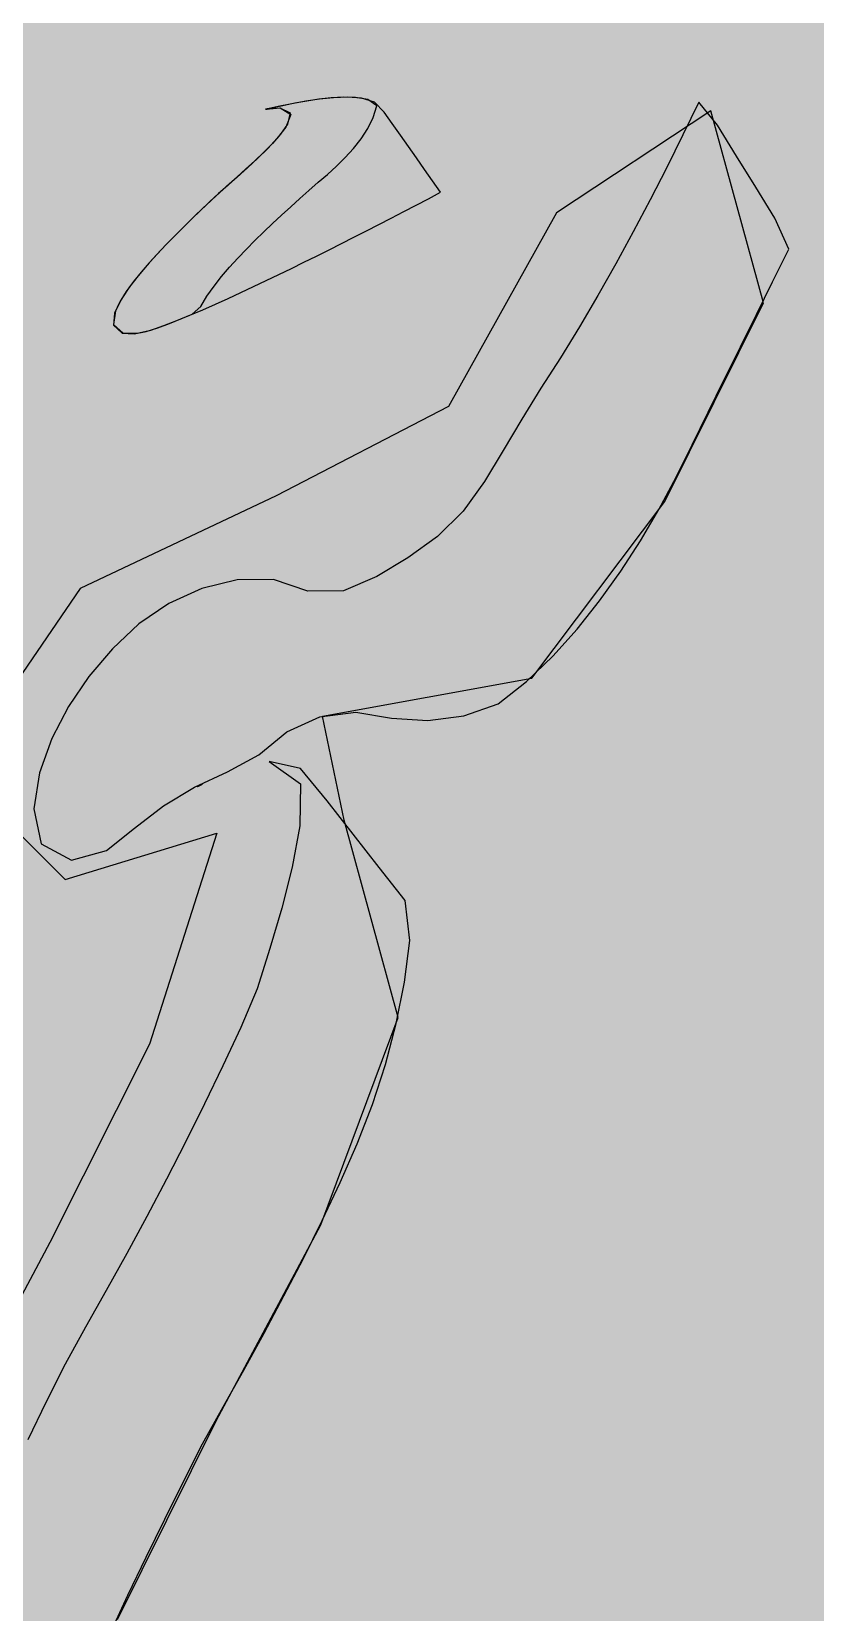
# Model space of a CAD drawing. Extents: x 0 to 1501, y 0 to 1747.
# Drawn here: x 94.07 to 97.58, y 1729.64 to 1736.73 of the extents above; entities that cross this region are included whole.
import ezdxf

# ---------------------------------------------------------------- set-up
doc = ezdxf.new("R2010")
doc.units = 0

msp = doc.modelspace()

# ---------------------------------------------------------------- hatches: boundary and pattern name
at = {"true_color": 0xf8f9fa}
msp.add_hatch(color=256, dxfattribs=at).paths.add_polyline_path([(0, 1747), (1280, 1747), (1280, 1027), (0, 1027)], flags=0)
at = {"true_color": 0xffffff}
for points in [[(0, 1747), (1280, 1747), (1280, 1681), (0, 1681)], [(94.8325, 1733.356), (94.8317, 1733.3556), (94.831, 1733.3552), (94.8302, 1733.3548), (94.8294, 1733.3544), (94.8287, 1733.354), (94.8279, 1733.3537), (94.8271, 1733.3533), (94.8264, 1733.3529), (94.8256, 1733.3525), (94.8248, 1733.3521), (94.8241, 1733.3517), (94.8233, 1733.3513), (94.8225, 1733.3509), (94.8218, 1733.3505), (94.821, 1733.3501), (94.8202, 1733.3497), (94.8195, 1733.3494), (94.8187, 1733.349), (94.8179, 1733.3486), (94.8172, 1733.3482), (94.8164, 1733.3478), (94.8156, 1733.3474), (94.8149, 1733.347), (94.8141, 1733.3466), (94.8134, 1733.3462), (94.8126, 1733.3458), (94.8118, 1733.3454), (94.8111, 1733.3451), (94.8103, 1733.3447), (94.8095, 1733.3443), (94.8088, 1733.3439), (94.808, 1733.3435), (94.8088, 1733.3438), (94.8096, 1733.3441), (94.8104, 1733.3445), (94.8112, 1733.3448), (94.812, 1733.3452), (94.8128, 1733.3455), (94.8135, 1733.3459), (94.8143, 1733.3462), (94.8151, 1733.3466), (94.8159, 1733.347), (94.8166, 1733.3474), (94.8174, 1733.3478), (94.8182, 1733.3482), (94.8189, 1733.3485), (94.8197, 1733.3489), (94.8205, 1733.3493), (94.8212, 1733.3497), (94.822, 1733.3501), (94.8227, 1733.3505), (94.8235, 1733.351), (94.8243, 1733.3514), (94.825, 1733.3518), (94.8258, 1733.3522), (94.8265, 1733.3526), (94.8273, 1733.353), (94.828, 1733.3534), (94.8288, 1733.3539), (94.8295, 1733.3543), (94.8303, 1733.3547), (94.831, 1733.3551), (94.8318, 1733.3556), (94.8325, 1733.356)]]:
    msp.add_hatch(color=256, dxfattribs=at).paths.add_polyline_path(points, flags=0)
at = {"true_color": 0xa8a9ab}
msp.add_hatch(color=256, dxfattribs=at).paths.add_polyline_path([(102.525, 1693.006), (101.8316, 1693.4875), (100.9954, 1694.0269), (100.1654, 1694.5758), (99.3269, 1695.111), (98.3966, 1695.4035), (97.5152, 1695.194), (96.6495, 1695.6823), (95.8868, 1696.3203), (96.1765, 1696.6041), (96.644, 1696.8292), (96.0403, 1697.6193), (95.3755, 1698.3595), (94.702, 1699.0918), (94.1028, 1699.8857), (93.5932, 1700.7168), (93.1817, 1701.6224), (92.9473, 1702.5829), (93.615, 1703.2309), (94.5271, 1702.8774), (95.5008, 1702.6891), (96.3339, 1703.1235), (96.3847, 1704.0995), (96.0008, 1705.0125), (95.3734, 1705.7813), (94.4999, 1706.2164), (93.618, 1705.8079), (92.6438, 1705.8756), (92.0424, 1706.6252), (91.7747, 1707.5816), (91.7388, 1708.5736), (91.8853, 1709.5479), (91.9267, 1710.5189), (91.871, 1711.5124), (91.7987, 1712.5048), (91.6739, 1713.4917), (91.4256, 1714.4534), (90.7469, 1715.1052), (89.8963, 1714.6319), (89.1854, 1715.0741), (89.1072, 1716.057), (89.4011, 1716.9873), (90.323, 1716.9349), (91.2195, 1717.0093), (91.6678, 1717.8805), (91.7878, 1718.8674), (91.805, 1719.862), (91.7468, 1720.8552), (92.1832, 1721.3716), (92.1668, 1722.2821), (92.177, 1723.2754), (92.4523, 1724.228), (92.8962, 1725.0857), (93.7604, 1725.4598), (94.7397, 1725.3645), (95.4441, 1726.0371), (95.7077, 1726.9819), (95.4288, 1727.9151), (94.5914, 1728.3711), (94.1304, 1728.6716), (94.4514, 1729.6106), (94.8943, 1730.5015), (95.3633, 1731.3789), (95.7103, 1732.3087), (95.4669, 1733.1932), (95.3705, 1733.6603), (96.309, 1733.8308), (96.9046, 1734.6226), (97.348, 1735.5134), (97.1109, 1736.3732), (96.4194, 1735.9164), (95.9349, 1735.0482), (95.1634, 1734.647), (94.2841, 1734.233), (93.7274, 1733.4178), (94.2173, 1732.9284), (94.8975, 1733.1349), (94.595, 1732.1893), (94.1482, 1731.3007), (93.6801, 1730.4228), (93.5232, 1729.8196), (93.1677, 1728.9389), (93.4442, 1728.0539), (94.3963, 1728.1532), (94.8185, 1727.3969), (94.5567, 1726.4521), (93.6952, 1726.0653), (92.7173, 1726.1557), (91.9679, 1725.5203), (91.4887, 1724.6526), (91.2313, 1723.6927), (91.1647, 1722.7022), (91.265, 1721.7126), (91.3914, 1720.9862), (91.4122, 1720.0033), (91.4391, 1719.0086), (91.3321, 1718.0216), (90.7493, 1717.3115), (89.8312, 1717.6536), (89.0274, 1717.1549), (88.81, 1716.1899), (88.8299, 1715.1964), (89.2482, 1714.3072), (90.1248, 1714.1972), (90.9593, 1714.5628), (91.2893, 1713.6372), (91.4174, 1712.6506), (91.5051, 1711.6595), (91.5493, 1710.6654), (91.7952, 1709.8021), (91.3891, 1708.999), (91.3737, 1708.0084), (91.5637, 1707.0328), (91.9171, 1706.1047), (92.6406, 1705.453), (93.6089, 1705.287), (94.48, 1705.7149), (95.3216, 1705.3311), (95.8393, 1704.4878), (95.9704, 1703.5172), (95.1641, 1703.1265), (94.2206, 1703.4321), (93.2747, 1703.6595), (92.5976, 1702.9968), (92.6925, 1702.0201), (93.0794, 1701.104), (93.6405, 1700.3281), (94.0165, 1699.5559), (94.6693, 1698.8057), (95.3285, 1698.0603), (95.9769, 1697.3055), (96.173, 1696.8484), (95.2389, 1696.9484), (95.7749, 1696.1593), (96.5742, 1695.5681), (97.4373, 1695.0743), (98.3869, 1694.8475), (99.2297, 1694.9556), (100.0478, 1694.3892), (100.8899, 1693.8592), (101.7386, 1693.3396), (102.2008, 1692.6016), (103.0926, 1692.1854), (104.0653, 1692.0111), (105.0553, 1691.9786), (105.1996, 1691.8424), (104.2134, 1691.9039), (105.1428, 1691.6305), (106.1289, 1691.4973), (106.0228, 1691.5263), (105.0448, 1691.7089), (105.2895, 1691.7493), (105.9212, 1691.8749), (104.9554, 1692.1047), (103.963, 1692.1553), (102.9941, 1692.3113), (102.525, 1693.006)], flags=0)
at = {"true_color": 0x9fa2a3}
for points in [[(95.6145, 1734.2865), (95.4652, 1734.2221), (95.3045, 1734.22), (95.1502, 1734.272), (94.9882, 1734.2708), (94.83, 1734.2328), (94.6818, 1734.1657), (94.5477, 1734.0735), (94.4287, 1733.9624), (94.3237, 1733.8379), (94.2316, 1733.7036), (94.1566, 1733.5591), (94.1023, 1733.4057), (94.077, 1733.2451), (94.1089, 1733.0874), (94.2456, 1733.0151), (94.4018, 1733.0574), (94.5282, 1733.1585), (94.6571, 1733.258), (94.797, 1733.3412), (94.9442, 1733.4108), (95.0858, 1733.4867), (95.2113, 1733.5899), (95.359, 1733.6574), (95.5199, 1733.6776), (95.6805, 1733.6515), (95.8427, 1733.6399), (96.004, 1733.6611), (96.1572, 1733.7154), (96.2854, 1733.8154), (96.4025, 1733.9286), (96.5113, 1734.0498), (96.6127, 1734.1774), (96.7074, 1734.3099), (96.796, 1734.4466), (96.8787, 1734.587), (96.9554, 1734.7307), (97.027, 1734.877), (97.0992, 1735.0231), (97.1714, 1735.1692), (97.2436, 1735.3152), (97.3158, 1735.4613), (97.3879, 1735.6074), (97.4601, 1735.7534), (97.3983, 1735.8932), (97.3126, 1736.0317), (97.2269, 1736.1703), (97.1412, 1736.3089), (97.0575, 1736.4125), (96.9864, 1736.2659), (96.9136, 1736.1201), (96.8392, 1735.9752), (96.7631, 1735.8311), (96.6852, 1735.688), (96.6053, 1735.546), (96.5228, 1735.4055), (96.4373, 1735.2668), (96.349, 1735.1299), (96.2634, 1734.9913), (96.1806, 1734.851), (96.0964, 1734.7115), (96.001, 1734.5796), (95.8855, 1734.465), (95.7537, 1734.3693), (95.6145, 1734.2865)], [(93.547, 1728.991), (93.5234, 1728.8035), (93.5286, 1728.6147), (93.5749, 1728.432), (93.6849, 1728.2803), (93.8551, 1728.2026), (94.0434, 1728.1976), (94.0799, 1728.2775), (94.0935, 1728.466), (94.1228, 1728.6528), (94.1633, 1728.8375), (94.2136, 1729.0198), (94.2733, 1729.1993), (94.343, 1729.3751), (94.4192, 1729.5482), (94.4986, 1729.7198), (94.5802, 1729.8904), (94.6633, 1730.0603), (94.7476, 1730.2296), (94.833, 1730.3984), (94.9257, 1730.5632), (95.0181, 1730.7282), (95.1089, 1730.8941), (95.1979, 1731.061), (95.2848, 1731.229), (95.3691, 1731.3983), (95.4501, 1731.5692), (95.5262, 1731.7423), (95.5945, 1731.9187), (95.6527, 1732.0986), (95.7006, 1732.2816), (95.7376, 1732.467), (95.7626, 1732.6544), (95.7409, 1732.8329), (95.6243, 1732.9818), (95.5079, 1733.1308), (95.3919, 1733.2802), (95.2718, 1733.4259), (95.1313, 1733.456), (95.2725, 1733.3569), (95.2688, 1733.1686), (95.234, 1732.9827), (95.1878, 1732.7993), (95.1351, 1732.6177), (95.0773, 1732.4376), (95.0038, 1732.2635), (94.924, 1732.0921), (94.8417, 1731.9218), (94.7573, 1731.7525), (94.6709, 1731.5842), (94.5828, 1731.4169), (94.4929, 1731.2505), (94.4014, 1731.085), (94.3082, 1730.9204), (94.217, 1730.7547), (94.1312, 1730.5862), (94.0503, 1730.4153), (93.9738, 1730.2423), (93.9016, 1730.0675), (93.8332, 1729.8912), (93.7685, 1729.7135), (93.7073, 1729.5345), (93.6497, 1729.3544), (93.5958, 1729.1731), (93.547, 1728.991)]]:
    msp.add_hatch(color=256, dxfattribs=at).paths.add_polyline_path(points, flags=0)
at = {"true_color": 0x232323}
for points in [[(95.9, 1736.009), (95.8639, 1736.0602), (95.8278, 1736.1114), (95.7917, 1736.1627), (95.7556, 1736.2139), (95.7195, 1736.2651), (95.6835, 1736.3163), (95.6474, 1736.3675), (95.6041, 1736.4126), (95.5446, 1736.4307), (95.4821, 1736.4347), (95.4196, 1736.4323), (95.3572, 1736.4259), (95.2953, 1736.4167), (95.2336, 1736.4054), (95.1723, 1736.3924), (95.118, 1736.3813), (95.1802, 1736.3876), (95.2284, 1736.3574), (95.2062, 1736.2999), (95.1677, 1736.2505), (95.1251, 1736.2046), (95.0801, 1736.1609), (95.0339, 1736.1186), (94.9873, 1736.0768), (94.9407, 1736.0349), (94.8943, 1735.9927), (94.8484, 1735.9501), (94.803, 1735.9069), (94.7582, 1735.8631), (94.714, 1735.8187), (94.6703, 1735.7738), (94.6271, 1735.7284), (94.5848, 1735.6822), (94.5441, 1735.6345), (94.5057, 1735.5851), (94.4708, 1735.5331), (94.4426, 1735.4772), (94.4335, 1735.416), (94.4772, 1735.3765), (94.5395, 1735.3764), (94.6005, 1735.3906), (94.6597, 1735.4111), (94.7181, 1735.4336), (94.7761, 1735.4574), (94.8338, 1735.4819), (94.8911, 1735.5071), (94.9482, 1735.5329), (95.0051, 1735.5591), (95.0619, 1735.5857), (95.1185, 1735.6126), (95.1749, 1735.6398), (95.2313, 1735.6672), (95.2875, 1735.6948), (95.3437, 1735.7226), (95.3997, 1735.7507), (95.4557, 1735.7788), (95.5116, 1735.8072), (95.5674, 1735.8356), (95.6231, 1735.8642), (95.6788, 1735.8929), (95.7345, 1735.9217), (95.7901, 1735.9506), (95.8456, 1735.9796), (95.9, 1736.009)], [(95.3925, 1736.089), (95.4331, 1736.126), (95.4721, 1736.1648), (95.509, 1736.2055), (95.5432, 1736.2486), (95.5734, 1736.2944), (95.5979, 1736.3436), (95.6138, 1736.3961), (95.5733, 1736.4251), (95.519, 1736.4334), (95.4641, 1736.4346), (95.4092, 1736.4315), (95.3546, 1736.4256), (95.3002, 1736.4176), (95.2461, 1736.4078), (95.1922, 1736.3968), (95.1385, 1736.3854), (95.1791, 1736.3877), (95.226, 1736.3653), (95.214, 1736.3134), (95.1822, 1736.2686), (95.1462, 1736.2271), (95.1077, 1736.1878), (95.0678, 1736.15), (95.0272, 1736.113), (94.9863, 1736.0762), (94.9454, 1736.0395), (94.9047, 1736.0025), (94.8643, 1735.9652), (94.8243, 1735.9275), (94.7848, 1735.8894), (94.7456, 1735.8508), (94.7069, 1735.8118), (94.6687, 1735.7723), (94.6308, 1735.7324), (94.5936, 1735.692), (94.5575, 1735.6505), (94.5229, 1735.6079), (94.4904, 1735.5635), (94.4613, 1735.5169), (94.4387, 1735.4669), (94.4336, 1735.4129), (94.4718, 1735.3773), (94.5264, 1735.3746), (94.5804, 1735.3849), (94.6327, 1735.4016), (94.6842, 1735.4208), (94.7354, 1735.4408), (94.7863, 1735.4616), (94.8245, 1735.4963), (94.8527, 1735.5434), (94.8844, 1735.5883), (94.9185, 1735.6314), (94.9543, 1735.6732), (94.9913, 1735.7138), (95.0292, 1735.7536), (95.0679, 1735.7926), (95.1073, 1735.831), (95.1471, 1735.8689), (95.1873, 1735.9064), (95.2278, 1735.9435), (95.2686, 1735.9803), (95.3097, 1736.0169), (95.351, 1736.0532), (95.3925, 1736.089)], [(95.1325, 1736.3835), (95.132, 1736.3834), (95.1314, 1736.3833), (95.1309, 1736.3833), (95.1303, 1736.3832), (95.1298, 1736.3831), (95.1292, 1736.383), (95.1287, 1736.3829), (95.1281, 1736.3829), (95.1276, 1736.3828), (95.127, 1736.3827), (95.1265, 1736.3826), (95.1259, 1736.3825), (95.1254, 1736.3824), (95.1248, 1736.3823), (95.1243, 1736.3823), (95.1237, 1736.3822), (95.1232, 1736.3821), (95.1226, 1736.382), (95.1221, 1736.3819), (95.1215, 1736.3818), (95.121, 1736.3817), (95.1204, 1736.3816), (95.1199, 1736.3815), (95.1194, 1736.3814), (95.1188, 1736.3813), (95.1183, 1736.3812), (95.1177, 1736.3811), (95.1172, 1736.381), (95.1166, 1736.3808), (95.1161, 1736.3807), (95.1155, 1736.3806), (95.115, 1736.3805), (95.1155, 1736.3806), (95.1161, 1736.3807), (95.1166, 1736.3808), (95.1172, 1736.3809), (95.1177, 1736.381), (95.1183, 1736.3811), (95.1188, 1736.3812), (95.1194, 1736.3812), (95.1199, 1736.3813), (95.1205, 1736.3814), (95.121, 1736.3815), (95.1216, 1736.3816), (95.1221, 1736.3817), (95.1227, 1736.3818), (95.1232, 1736.3819), (95.1237, 1736.382), (95.1243, 1736.3821), (95.1248, 1736.3822), (95.1254, 1736.3823), (95.1259, 1736.3824), (95.1265, 1736.3825), (95.127, 1736.3826), (95.1276, 1736.3827), (95.1281, 1736.3828), (95.1287, 1736.3828), (95.1292, 1736.3829), (95.1298, 1736.383), (95.1303, 1736.3831), (95.1309, 1736.3832), (95.1314, 1736.3833), (95.132, 1736.3834), (95.1325, 1736.3835)]]:
    msp.add_hatch(color=256, dxfattribs=at).paths.add_polyline_path(points, flags=0)

# ---------------------------------------------------------------- linework, layer by layer
at = {"true_color": 0xa8a9ab}
msp.add_lwpolyline([(94.4514, 1729.6106), (94.8943, 1730.5015), (95.3633, 1731.3789), (95.7103, 1732.3087), (95.4669, 1733.1932), (95.3705, 1733.6603), (96.309, 1733.8308), (96.9046, 1734.6226), (97.348, 1735.5134), (97.1109, 1736.3732), (96.4194, 1735.9164), (95.9349, 1735.0482), (95.1634, 1734.647), (94.2841, 1734.233), (93.7274, 1733.4178), (94.2173, 1732.9284), (94.8975, 1733.1349), (94.595, 1732.1893), (94.1482, 1731.3007), (93.6801, 1730.4228), (93.5232, 1729.8196), (93.1677, 1728.9389)], dxfattribs=at)
at = {"true_color": 0x9fa2a3}
msp.add_lwpolyline([(95.6145, 1734.2865), (95.4652, 1734.2221), (95.3045, 1734.22), (95.1502, 1734.272), (94.9882, 1734.2708), (94.83, 1734.2328), (94.6818, 1734.1657), (94.5477, 1734.0735), (94.4287, 1733.9624), (94.3237, 1733.8379), (94.2316, 1733.7036), (94.1566, 1733.5591), (94.1023, 1733.4057), (94.077, 1733.2451), (94.1089, 1733.0874), (94.2456, 1733.0151), (94.4018, 1733.0574), (94.5282, 1733.1585), (94.6571, 1733.258), (94.797, 1733.3412), (94.9442, 1733.4108), (95.0858, 1733.4867), (95.2113, 1733.5899), (95.359, 1733.6574), (95.5199, 1733.6776), (95.6805, 1733.6515), (95.8427, 1733.6399), (96.004, 1733.6611), (96.1572, 1733.7154), (96.2854, 1733.8154), (96.4025, 1733.9286), (96.5113, 1734.0498), (96.6127, 1734.1774), (96.7074, 1734.3099), (96.796, 1734.4466), (96.8787, 1734.587), (96.9554, 1734.7307), (97.027, 1734.877), (97.0992, 1735.0231), (97.1714, 1735.1692), (97.2436, 1735.3152), (97.3158, 1735.4613), (97.3879, 1735.6074), (97.4601, 1735.7534), (97.3983, 1735.8932), (97.3126, 1736.0317), (97.2269, 1736.1703), (97.1412, 1736.3089), (97.0575, 1736.4125), (96.9864, 1736.2659), (96.9136, 1736.1201), (96.8392, 1735.9752), (96.7631, 1735.8311), (96.6852, 1735.688), (96.6053, 1735.546), (96.5228, 1735.4055), (96.4373, 1735.2668), (96.349, 1735.1299), (96.2634, 1734.9913), (96.1806, 1734.851), (96.0964, 1734.7115), (96.001, 1734.5796), (95.8855, 1734.465), (95.7537, 1734.3693), (95.6145, 1734.2865)], close=True, dxfattribs=at)
at = {"true_color": 0x232323}
for points in [[(95.9, 1736.009), (95.8639, 1736.0602), (95.8278, 1736.1114), (95.7917, 1736.1627), (95.7556, 1736.2139), (95.7195, 1736.2651), (95.6835, 1736.3163), (95.6474, 1736.3675), (95.6041, 1736.4126), (95.5446, 1736.4307), (95.4821, 1736.4347), (95.4196, 1736.4323), (95.3572, 1736.4259), (95.2953, 1736.4167), (95.2336, 1736.4054), (95.1723, 1736.3924), (95.118, 1736.3813), (95.1802, 1736.3876), (95.2284, 1736.3574), (95.2062, 1736.2999), (95.1677, 1736.2505), (95.1251, 1736.2046), (95.0801, 1736.1609), (95.0339, 1736.1186), (94.9873, 1736.0768), (94.9407, 1736.0349), (94.8943, 1735.9927), (94.8484, 1735.9501), (94.803, 1735.9069), (94.7582, 1735.8631), (94.714, 1735.8187), (94.6703, 1735.7738), (94.6271, 1735.7284), (94.5848, 1735.6822), (94.5441, 1735.6345), (94.5057, 1735.5851), (94.4708, 1735.5331), (94.4426, 1735.4772), (94.4335, 1735.416), (94.4772, 1735.3765), (94.5395, 1735.3764), (94.6005, 1735.3906), (94.6597, 1735.4111), (94.7181, 1735.4336), (94.7761, 1735.4574), (94.8338, 1735.4819), (94.8911, 1735.5071), (94.9482, 1735.5329), (95.0051, 1735.5591), (95.0619, 1735.5857), (95.1185, 1735.6126), (95.1749, 1735.6398), (95.2313, 1735.6672), (95.2875, 1735.6948), (95.3437, 1735.7226), (95.3997, 1735.7507), (95.4557, 1735.7788), (95.5116, 1735.8072), (95.5674, 1735.8356), (95.6231, 1735.8642), (95.6788, 1735.8929), (95.7345, 1735.9217), (95.7901, 1735.9506), (95.8456, 1735.9796), (95.9, 1736.009)], [(95.3925, 1736.089), (95.4331, 1736.126), (95.4721, 1736.1648), (95.509, 1736.2055), (95.5432, 1736.2486), (95.5734, 1736.2944), (95.5979, 1736.3436), (95.6138, 1736.3961), (95.5733, 1736.4251), (95.519, 1736.4334), (95.4641, 1736.4346), (95.4092, 1736.4315), (95.3546, 1736.4256), (95.3002, 1736.4176), (95.2461, 1736.4078), (95.1922, 1736.3968), (95.1385, 1736.3854), (95.1791, 1736.3877), (95.226, 1736.3653), (95.214, 1736.3134), (95.1822, 1736.2686), (95.1462, 1736.2271), (95.1077, 1736.1878), (95.0678, 1736.15), (95.0272, 1736.113), (94.9863, 1736.0762), (94.9454, 1736.0395), (94.9047, 1736.0025), (94.8643, 1735.9652), (94.8243, 1735.9275), (94.7848, 1735.8894), (94.7456, 1735.8508), (94.7069, 1735.8118), (94.6687, 1735.7723), (94.6308, 1735.7324), (94.5936, 1735.692), (94.5575, 1735.6505), (94.5229, 1735.6079), (94.4904, 1735.5635), (94.4613, 1735.5169), (94.4387, 1735.4669), (94.4336, 1735.4129), (94.4718, 1735.3773), (94.5264, 1735.3746), (94.5804, 1735.3849), (94.6327, 1735.4016), (94.6842, 1735.4208), (94.7354, 1735.4408), (94.7863, 1735.4616), (94.8245, 1735.4963), (94.8527, 1735.5434), (94.8844, 1735.5883), (94.9185, 1735.6314), (94.9543, 1735.6732), (94.9913, 1735.7138), (95.0292, 1735.7536), (95.0679, 1735.7926), (95.1073, 1735.831), (95.1471, 1735.8689), (95.1873, 1735.9064), (95.2278, 1735.9435), (95.2686, 1735.9803), (95.3097, 1736.0169), (95.351, 1736.0532), (95.3925, 1736.089)], [(95.1325, 1736.3835), (95.132, 1736.3834), (95.1314, 1736.3833), (95.1309, 1736.3833), (95.1303, 1736.3832), (95.1298, 1736.3831), (95.1292, 1736.383), (95.1287, 1736.3829), (95.1281, 1736.3829), (95.1276, 1736.3828), (95.127, 1736.3827), (95.1265, 1736.3826), (95.1259, 1736.3825), (95.1254, 1736.3824), (95.1248, 1736.3823), (95.1243, 1736.3823), (95.1237, 1736.3822), (95.1232, 1736.3821), (95.1226, 1736.382), (95.1221, 1736.3819), (95.1215, 1736.3818), (95.121, 1736.3817), (95.1204, 1736.3816), (95.1199, 1736.3815), (95.1194, 1736.3814), (95.1188, 1736.3813), (95.1183, 1736.3812), (95.1177, 1736.3811), (95.1172, 1736.381), (95.1166, 1736.3808), (95.1161, 1736.3807), (95.1155, 1736.3806), (95.115, 1736.3805), (95.1155, 1736.3806), (95.1161, 1736.3807), (95.1166, 1736.3808), (95.1172, 1736.3809), (95.1177, 1736.381), (95.1183, 1736.3811), (95.1188, 1736.3812), (95.1194, 1736.3812), (95.1199, 1736.3813), (95.1205, 1736.3814), (95.121, 1736.3815), (95.1216, 1736.3816), (95.1221, 1736.3817), (95.1227, 1736.3818), (95.1232, 1736.3819), (95.1237, 1736.382), (95.1243, 1736.3821), (95.1248, 1736.3822), (95.1254, 1736.3823), (95.1259, 1736.3824), (95.1265, 1736.3825), (95.127, 1736.3826), (95.1276, 1736.3827), (95.1281, 1736.3828), (95.1287, 1736.3828), (95.1292, 1736.3829), (95.1298, 1736.383), (95.1303, 1736.3831), (95.1309, 1736.3832), (95.1314, 1736.3833), (95.132, 1736.3834), (95.1325, 1736.3835)]]:
    msp.add_lwpolyline(points, close=True, dxfattribs=at)
at = {"true_color": 0x9fa2a3}
msp.add_lwpolyline([(94.4192, 1729.5482), (94.4986, 1729.7198), (94.5802, 1729.8904), (94.6633, 1730.0603), (94.7476, 1730.2296), (94.833, 1730.3984), (94.9257, 1730.5632), (95.0181, 1730.7282), (95.1089, 1730.8941), (95.1979, 1731.061), (95.2848, 1731.229), (95.3691, 1731.3983), (95.4501, 1731.5692), (95.5262, 1731.7423), (95.5945, 1731.9187), (95.6527, 1732.0986), (95.7006, 1732.2816), (95.7376, 1732.467), (95.7626, 1732.6544), (95.7409, 1732.8329), (95.6243, 1732.9818), (95.5079, 1733.1308), (95.3919, 1733.2802), (95.2718, 1733.4259), (95.1313, 1733.456), (95.2725, 1733.3569), (95.2688, 1733.1686), (95.234, 1732.9827), (95.1878, 1732.7993), (95.1351, 1732.6177), (95.0773, 1732.4376), (95.0038, 1732.2635), (94.924, 1732.0921), (94.8417, 1731.9218), (94.7573, 1731.7525), (94.6709, 1731.5842), (94.5828, 1731.4169), (94.4929, 1731.2505), (94.4014, 1731.085), (94.3082, 1730.9204), (94.217, 1730.7547), (94.1312, 1730.5862), (94.0503, 1730.4153)], dxfattribs=at)
at = {"true_color": 0xffffff}
msp.add_lwpolyline([(94.8325, 1733.356), (94.8317, 1733.3556), (94.831, 1733.3552), (94.8302, 1733.3548), (94.8294, 1733.3544), (94.8287, 1733.354), (94.8279, 1733.3537), (94.8271, 1733.3533), (94.8264, 1733.3529), (94.8256, 1733.3525), (94.8248, 1733.3521), (94.8241, 1733.3517), (94.8233, 1733.3513), (94.8225, 1733.3509), (94.8218, 1733.3505), (94.821, 1733.3501), (94.8202, 1733.3497), (94.8195, 1733.3494), (94.8187, 1733.349), (94.8179, 1733.3486), (94.8172, 1733.3482), (94.8164, 1733.3478), (94.8156, 1733.3474), (94.8149, 1733.347), (94.8141, 1733.3466), (94.8134, 1733.3462), (94.8126, 1733.3458), (94.8118, 1733.3454), (94.8111, 1733.3451), (94.8103, 1733.3447), (94.8095, 1733.3443), (94.8088, 1733.3439), (94.808, 1733.3435), (94.8088, 1733.3438), (94.8096, 1733.3441), (94.8104, 1733.3445), (94.8112, 1733.3448), (94.812, 1733.3452), (94.8128, 1733.3455), (94.8135, 1733.3459), (94.8143, 1733.3462), (94.8151, 1733.3466), (94.8159, 1733.347), (94.8166, 1733.3474), (94.8174, 1733.3478), (94.8182, 1733.3482), (94.8189, 1733.3485), (94.8197, 1733.3489), (94.8205, 1733.3493), (94.8212, 1733.3497), (94.822, 1733.3501), (94.8227, 1733.3505), (94.8235, 1733.351), (94.8243, 1733.3514), (94.825, 1733.3518), (94.8258, 1733.3522), (94.8265, 1733.3526), (94.8273, 1733.353), (94.828, 1733.3534), (94.8288, 1733.3539), (94.8295, 1733.3543), (94.8303, 1733.3547), (94.831, 1733.3551), (94.8318, 1733.3556), (94.8325, 1733.356)], close=True, dxfattribs=at)

doc.saveas('drawing.dxf')
